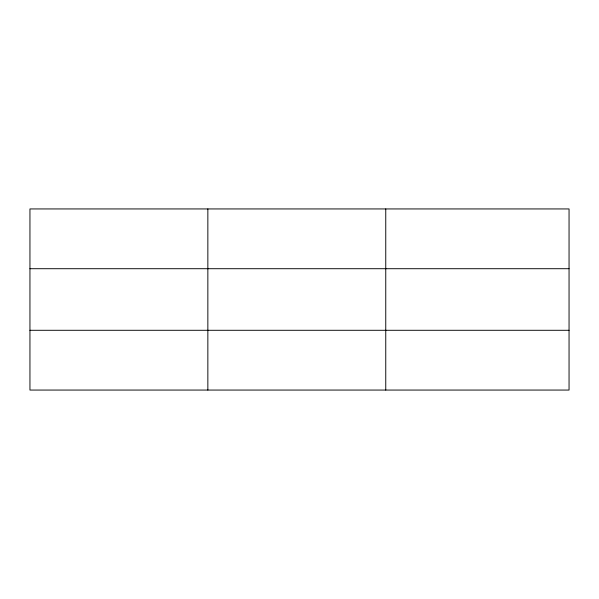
<?xml version="1.0" encoding="UTF-8"?>
<svg xmlns="http://www.w3.org/2000/svg" width="599" height="599" viewBox="0 0 599 599"><rect width="100%" height="100%" fill="white"/><g stroke="black" fill="none" stroke-linecap="round" stroke-linejoin="round"><path stroke-width="0.9" d="M207.853 208.939L207.853 390.061M385.756 208.939L385.756 390.061M569.05 268.711L569.05 208.939L29.95 208.939L29.95 390.061L569.05 390.061L569.05 268.711L29.95 268.711M29.95 330.289L569.05 330.289"/></g></svg>
